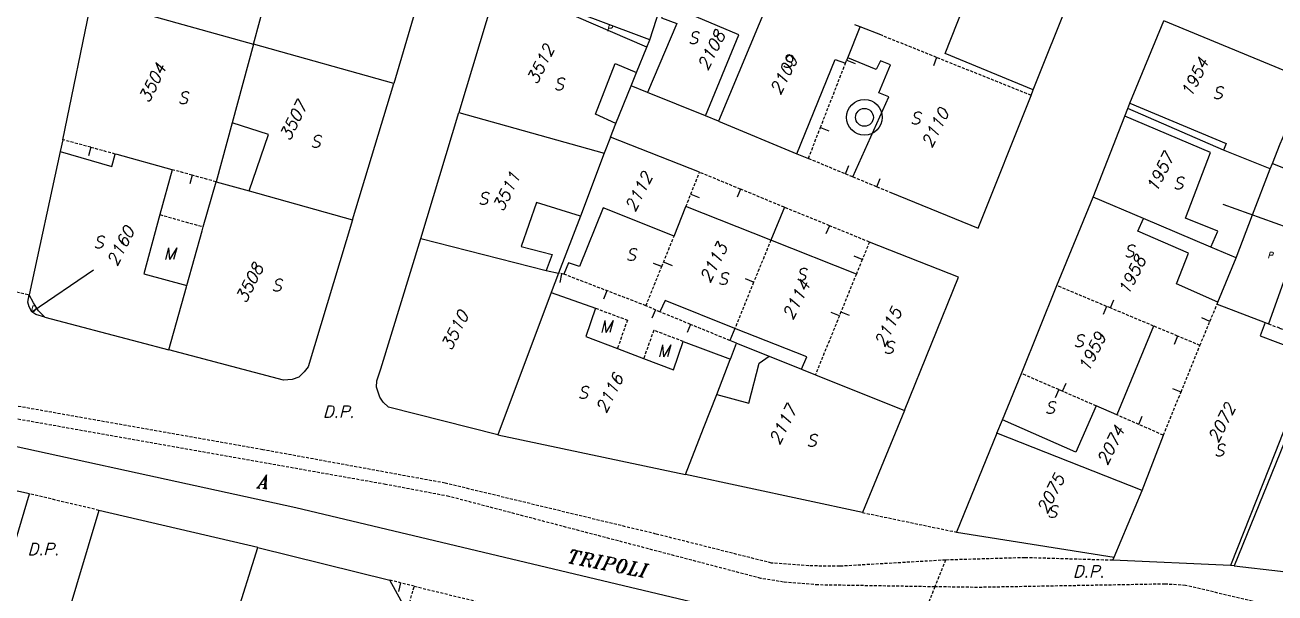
# Model space of a CAD drawing. Extents: x -334462 to -332769, y -29481 to -26664.
# Drawn here: x -333456.2 to -333351.2, y -28268.2 to -28220.4 of the extents above; entities that cross this region are included whole.
import ezdxf
from ezdxf.enums import TextEntityAlignment as Align

# ---------------------------------------------------------------- set-up
doc = ezdxf.new("R2010")
doc.units = 0
doc.header["$MEASUREMENT"] = 0
doc.linetypes.add('HIDDEN', pattern=[0.375, 0.25, -0.125])
for name, color, linetype in [('17', 7, 'CONTINUOUS'), ('18', 7, 'CONTINUOUS'), ('DP$DIVIDING$LINE', 7, 'CONTINUOUS'), ('EASEMENT$BOUNDA$', 7, 'CONTINUOUS'), ('ENC$$ST$$A$$TEXT', 7, 'CONTINUOUS'), ('ENCRO$$AREA$TEXT', 7, 'CONTINUOUS'), ('ENCROACHED$WALL', 7, 'CONTINUOUS'), ('MAP$SHEET$BOUND$', 7, 'CONTINUOUS'), ('PARCEL$BOUNDARY', 7, 'CONTINUOUS'), ('PARCEL$NUMBER', 7, 'CONTINUOUS'), ('STATE', 7, 'CONTINUOUS'), ('STREET$TEXT', 7, 'CONTINUOUS'), ('STRUC$$FOOTPRINT', 7, 'CONTINUOUS')]:
    doc.layers.add(name, color=color, linetype=linetype)
doc.styles.add('ITALICT', font='ITALICT', dxfattribs={"height": 0.2})

# ---------------------------------------------------------------- blocks, each defined once
blk = doc.blocks.new('PUIT')
at = {"layer": 'STATE', "color": 7, "linetype": 'Continuous'}
for radius in [1.5, 0.75]:
    blk.add_circle((0, 0), radius, dxfattribs=at)

msp = doc.modelspace()

# ---------------------------------------------------------------- linework, layer by layer
at = {"layer": '17', "color": 1, "linetype": 'Continuous'}
for p, q in [((-333387.14, -28223.37), (-333386.44, -28223.65)), ((-333389.35, -28229.03), (-333388.65, -28229.31)), ((-333387.24, -28232.92), (-333386.95, -28232.22)), ((-333400.23, -28234.62), (-333399.53, -28234.9)), ((-333385.83, -28240.13), (-333386.52, -28239.85)), ((-333403.2, -28244.37), (-333403.51, -28245.05)), ((-333400.27, -28245.58), (-333400.55, -28246.27)), ((-333359.05, -28251.27), (-333359.75, -28250.99))]:
    msp.add_line(p, q, dxfattribs=at)
at = {"layer": '17', "color": 5, "linetype": 'Continuous'}
for p, q in [((-333402.68, -28240.72), (-333403.38, -28240.45)), ((-333402.65, -28240.74), (-333403.35, -28240.46)), ((-333402.49, -28240.36), (-333401.8, -28240.63)), ((-333394.96, -28242.04), (-333395.65, -28241.76)), ((-333364.98, -28244.2), (-333364.69, -28243.51)), ((-333387.75, -28244.86), (-333388.45, -28244.58)), ((-333387.62, -28244.53), (-333386.92, -28244.81)), ((-333365.3, -28244.07), (-333365.59, -28244.76)), ((-333356.62, -28245.33), (-333357.31, -28245.04)), ((-333369.32, -28251.07), (-333369.62, -28251.76)), ((-333369.01, -28251.21), (-333368.71, -28250.52))]:
    msp.add_line(p, q, dxfattribs=at)
at = {"layer": '18', "color": 1, "linetype": 'Continuous'}
for p, q in [((-333379.59, -28223.13), (-333379.86, -28223.83)), ((-333450.66, -28230.69), (-333450.86, -28231.42)), ((-333442.14, -28233.03), (-333442.34, -28233.76)), ((-333384.61, -28234), (-333384.32, -28233.31)), ((-333396.06, -28234.21), (-333396.34, -28234.88)), ((-333388.59, -28237.28), (-333388.88, -28237.97)), ((-333411.11, -28241.33), (-333411.24, -28242.07)), ((-333407.3, -28242.75), (-333407.57, -28243.45)), ((-333359.34, -28246.56), (-333359.63, -28247.26)), ((-333362.59, -28254), (-333362.3, -28253.31)), ((-333424.63, -28267.31), (-333424.81, -28268.04))]:
    msp.add_line(p, q, dxfattribs=at)
at = {"layer": 'DP$DIVIDING$LINE', "color": 30, "linetype": 'HIDDEN'}
for p, q in [((-333464.23, -28241.26), (-333455.82, -28243.09)), ((-333449.97, -28261.22), (-333455.8, -28259.83)), ((-333385.82, -28261.4), (-333377.91, -28263.05)), ((-333378.84, -28265.4), (-333379.73, -28267.65)), ((-333423.47, -28267.6), (-333417.44, -28269.07)), ((-333379.73, -28267.65), (-333380.8, -28270.35))]:
    msp.add_line(p, q, dxfattribs=at)
at = {"layer": 'DP$DIVIDING$LINE', "color": 2, "linetype": 'HIDDEN'}
for points in [[(-333379.73, -28267.65), (-333389.54, -28267.49), (-333392.45, -28267.25), (-333394.36, -28266.94), (-333420.56, -28260.05), (-333425.88, -28259.04), (-333462.79, -28252.49), (-333466.2, -28251.66), (-333488.81, -28244.56), (-333519.66, -28234.89), (-333553.68, -28222.64), (-333573.62, -28215.68), (-333576.3, -28215.16), (-333586.42, -28211.61), (-333603.56, -28204.75), (-333606.04, -28202.88)], [(-333378.84, -28265.4), (-333387.73, -28265.92), (-333390.33, -28265.89), (-333393.46, -28265.65), (-333403.17, -28263.21), (-333420.89, -28258.93), (-333436.21, -28256.12), (-333457.69, -28252.31), (-333464.56, -28251.1), (-333467.55, -28250.16), (-333482.64, -28245.33), (-333514.23, -28234.82), (-333519.32, -28233.12), (-333521.78, -28232.29), (-333535.39, -28227.53)], [(-333364.79, -28265.42), (-333372.17, -28265.2), (-333378.82, -28265.4), (-333378.84, -28265.4)], [(-333347.1, -28270.17), (-333349.03, -28269.81), (-333358.67, -28267.53), (-333360.39, -28267.42), (-333376.14, -28267.7), (-333379.73, -28267.65)]]:
    msp.add_lwpolyline(points, dxfattribs=at)
at = {"layer": 'EASEMENT$BOUNDA$', "color": 3, "linetype": 'HIDDEN'}
msp.add_line((-333444.85, -28236.35), (-333441.2, -28237.38), dxfattribs=at)
for points in [[(-333408.24, -28244.22), (-333405.57, -28245.22), (-333406.4, -28247.6)], [(-333400.87, -28247.02), (-333403.35, -28246.08), (-333404.2, -28248.44)]]:
    msp.add_lwpolyline(points, dxfattribs=at)
at = {"layer": 'ENC$$ST$$A$$TEXT', "color": 1, "linetype": 'Continuous'}
msp.add_line((-333455.62, -28244.53), (-333450.42, -28240.99), dxfattribs=at)
at = {"layer": 'ENCRO$$AREA$TEXT', "color": 5, "linetype": 'Continuous'}
msp.add_line((-333348.95, -28237.85), (-333355.5, -28235.5), dxfattribs=at)
at = {"layer": 'ENCROACHED$WALL', "color": 5, "linetype": 'Continuous'}
for points in [[(-333403.93, -28222.27), (-333408.42, -28220.32), (-333415.17, -28217.38)], [(-333347.43, -28233.62), (-333348.95, -28237.85), (-333351.71, -28245.53)]]:
    msp.add_lwpolyline(points, dxfattribs=at)
at = {"layer": 'MAP$SHEET$BOUND$', "color": 6, "linetype": 'Continuous'}
msp.add_lwpolyline([(-333380.8, -28270.35), (-333395.41, -28270.07), (-333433.44, -28261.01), (-333465.25, -28254.06), (-333513.33, -28239.7), (-333586.68, -28213.72)], dxfattribs=at)
at = {"layer": 'PARCEL$BOUNDARY', "color": 7, "linetype": 'Continuous'}
for p, q in [((-333436.98, -28222.01), (-333433.9, -28210.69)), ((-333403.67, -28221.64), (-333401.28, -28214.22)), ((-333422.16, -28214.97), (-333425.19, -28225.33)), ((-333371.46, -28225.86), (-333367.21, -28215.21)), ((-333416.53, -28217.13), (-333419.74, -28227.76)), ((-333453.01, -28230.05), (-333450.57, -28218.21)), ((-333450.57, -28218.21), (-333436.98, -28222.01)), ((-333393.49, -28217.89), (-333397.91, -28228.49)), ((-333387.05, -28223.16), (-333386.01, -28220.55)), ((-333386.01, -28220.55), (-333386.45, -28220.38)), ((-333384.14, -28221.3), (-333386.01, -28220.55)), ((-333363.34, -28226.99), (-333360.48, -28220.06)), ((-333349.52, -28224.6), (-333360.48, -28220.06)), ((-333403.93, -28222.27), (-333403.67, -28221.64)), ((-333436.98, -28222.01), (-333438.78, -28228.64)), ((-333425.19, -28225.33), (-333436.98, -28222.01)), ((-333404.79, -28224.39), (-333403.93, -28222.27)), ((-333405.25, -28225.52), (-333404.79, -28224.39)), ((-333428.67, -28236.79), (-333425.19, -28225.33)), ((-333406.53, -28228.7), (-333405.25, -28225.52)), ((-333403.87, -28226.08), (-333405.25, -28225.52)), ((-333399.01, -28228.05), (-333403.87, -28226.08)), ((-333371.64, -28226.32), (-333371.46, -28225.86)), ((-333363.52, -28227.43), (-333363.34, -28226.99)), ((-333422.93, -28238.36), (-333419.74, -28227.76)), ((-333419.74, -28227.76), (-333407.51, -28231.19)), ((-333397.91, -28228.49), (-333399.01, -28228.05)), ((-333366.43, -28234.87), (-333363.77, -28228.07)), ((-333363.77, -28228.07), (-333363.52, -28227.43)), ((-333355.47, -28230.93), (-333363.52, -28227.43)), ((-333438.78, -28228.64), (-333440.13, -28233.59)), ((-333406.98, -28229.84), (-333406.53, -28228.7)), ((-333397.91, -28228.49), (-333391.34, -28231.23)), ((-333453.01, -28230.05), (-333453.22, -28231.05)), ((-333406.98, -28229.84), (-333407.51, -28231.19)), ((-333399.5, -28232.79), (-333406.98, -28229.84)), ((-333453.22, -28231.05), (-333455.82, -28243.09)), ((-333443.82, -28232.58), (-333448.45, -28231.3)), ((-333407.51, -28231.19), (-333409.52, -28236.47)), ((-333391.34, -28231.23), (-333390.35, -28231.62)), ((-333351.56, -28232.51), (-333355.47, -28230.93)), ((-333351.56, -28232.51), (-333351.37, -28232.06)), ((-333443.7, -28232.6), (-333443.82, -28232.58)), ((-333441.2, -28237.38), (-333440.13, -28233.59)), ((-333440.13, -28233.59), (-333437.35, -28234.36)), ((-333437.35, -28234.36), (-333428.67, -28236.79)), ((-333369.48, -28242.32), (-333366.43, -28234.87)), ((-333362.19, -28236.68), (-333366.43, -28234.87)), ((-333409.52, -28236.47), (-333411.35, -28241.28)), ((-333401.64, -28238.15), (-333400.65, -28235.67)), ((-333392.38, -28235.73), (-333393.51, -28238.49)), ((-333356.55, -28239.08), (-333362.19, -28236.68)), ((-333422.93, -28238.36), (-333412.4, -28241.04)), ((-333354.42, -28239.99), (-333356.55, -28239.08)), ((-333355.95, -28243.71), (-333354.42, -28239.99)), ((-333412.4, -28241.04), (-333411.35, -28241.28)), ((-333411.35, -28241.28), (-333411.97, -28242.89)), ((-333411.97, -28242.89), (-333416.44, -28254.87)), ((-333372.46, -28249.71), (-333369.48, -28242.32)), ((-333356.02, -28243.88), (-333355.95, -28243.71)), ((-333356.02, -28243.88), (-333351.98, -28245.42)), ((-333396.54, -28245.94), (-333396.95, -28246.94)), ((-333351.98, -28245.42), (-333351.71, -28245.53)), ((-333396.39, -28247.17), (-333396.95, -28246.94)), ((-333396.91, -28248.5), (-333396.39, -28247.17)), ((-333396.39, -28247.17), (-333393.66, -28248.26)), ((-333393.66, -28248.26), (-333390.93, -28249.35)), ((-333390.93, -28249.35), (-333389.77, -28249.82)), ((-333389.77, -28249.82), (-333382.28, -28252.81)), ((-333374.06, -28253.61), (-333372.46, -28249.71)), ((-333364.43, -28253.2), (-333366.18, -28252.44)), ((-333382.28, -28252.81), (-333385.82, -28261.4)), ((-333374.52, -28254.72), (-333374.06, -28253.61)), ((-333416.44, -28254.87), (-333400.69, -28258.21)), ((-333374.52, -28254.72), (-333377.91, -28263.05)), ((-333362.32, -28259.54), (-333374.52, -28254.72)), ((-333362.32, -28259.54), (-333360.53, -28254.9)), ((-333455.8, -28259.83), (-333473.04, -28256.13)), ((-333385.82, -28261.4), (-333400.69, -28258.21)), ((-333364.66, -28265.15), (-333362.32, -28259.54)), ((-333459.78, -28273.18), (-333455.8, -28259.83)), ((-333449.97, -28261.22), (-333454.08, -28274.88)), ((-333436.63, -28264.33), (-333449.97, -28261.22)), ((-333377.91, -28263.05), (-333364.66, -28265.15)), ((-333441.2, -28278.92), (-333436.63, -28264.33)), ((-333436.63, -28264.33), (-333425.54, -28267.09)), ((-333364.79, -28265.42), (-333364.66, -28265.15)), ((-333354.88, -28265.87), (-333364.79, -28265.42)), ((-333354.57, -28265.89), (-333354.88, -28265.87))]:
    msp.add_line(p, q, dxfattribs=at)
at = {"layer": 'PARCEL$BOUNDARY', "color": 2, "linetype": 'HIDDEN'}
for p, q in [((-333448.45, -28231.3), (-333448.6, -28231.26)), ((-333400.65, -28235.67), (-333399.5, -28232.79)), ((-333410.91, -28241.36), (-333411.35, -28241.28)), ((-333404.01, -28244.01), (-333410.91, -28241.36)), ((-333402.83, -28244.53), (-333404.01, -28244.01)), ((-333423.47, -28267.6), (-333425.54, -28267.09)), ((-333424.09, -28269.69), (-333423.47, -28267.6))]:
    msp.add_line(p, q, dxfattribs=at)
at = {"layer": 'PARCEL$BOUNDARY', "color": 7, "linetype": 'Continuous'}
for points in [[(-333403.67, -28221.64), (-333408.25, -28219.94), (-333415.17, -28217.38)], [(-333383.42, -28234.49), (-333376.09, -28237.49), (-333371.64, -28226.32)], [(-333351.37, -28232.06), (-333350.71, -28230.41), (-333350.52, -28229.95), (-333350.08, -28228.87)], [(-333347.43, -28233.62), (-333351.18, -28232.14), (-333351.37, -28232.06)], [(-333354.42, -28239.99), (-333353.04, -28236.38), (-333351.56, -28232.51)], [(-333428.67, -28236.79), (-333432.4, -28249.16), (-333432.72, -28249.58), (-333433.17, -28250.02), (-333433.74, -28250.21), (-333434.47, -28250.28), (-333444.1, -28247.73)], [(-333442.58, -28242.3), (-333441.29, -28237.72), (-333441.2, -28237.38)], [(-333416.44, -28254.87), (-333425.64, -28252.55), (-333426.1, -28252.11), (-333426.36, -28251.71), (-333426.52, -28251.29), (-333426.64, -28250.87), (-333426.61, -28250.34), (-333426.29, -28249.31), (-333422.93, -28238.36)], [(-333382.28, -28252.81), (-333377.74, -28241.62), (-333385.23, -28238.66)], [(-333444.1, -28247.73), (-333442.61, -28242.41), (-333442.58, -28242.3)], [(-333454.52, -28244.96), (-333455.04, -28244.43), (-333455.48, -28243.78), (-333455.82, -28243.09)], [(-333454.52, -28244.96), (-333446.65, -28247.06), (-333444.1, -28247.73)], [(-333347.06, -28247.3), (-333350.75, -28256.43), (-333354.57, -28265.89)], [(-333398.06, -28251.47), (-333396.92, -28248.52), (-333396.91, -28248.5)], [(-333400.69, -28258.21), (-333399.17, -28254.32), (-333398.06, -28251.47)], [(-333354.57, -28265.89), (-333350.7, -28266.32), (-333349.88, -28266.44)]]:
    msp.add_lwpolyline(points, dxfattribs=at)
at = {"layer": 'PARCEL$BOUNDARY', "color": 2, "linetype": 'HIDDEN'}
for points in [[(-333371.64, -28226.32), (-333379.59, -28223.13), (-333384.14, -28221.3)], [(-333390.35, -28231.62), (-333389.35, -28229.03), (-333387.24, -28223.62)], [(-333387.24, -28223.62), (-333387.14, -28223.37), (-333387.05, -28223.16)], [(-333448.6, -28231.26), (-333450.66, -28230.69), (-333453.01, -28230.05)], [(-333390.35, -28231.62), (-333387.24, -28232.92), (-333386.63, -28233.17)], [(-333440.13, -28233.59), (-333442.14, -28233.03), (-333443.7, -28232.6)], [(-333392.38, -28235.73), (-333396.06, -28234.21), (-333399.5, -28232.79)], [(-333386.63, -28233.17), (-333384.61, -28234), (-333383.42, -28234.49)], [(-333385.23, -28238.66), (-333388.59, -28237.28), (-333392.38, -28235.73)], [(-333404.01, -28244.01), (-333402.68, -28240.72), (-333401.64, -28238.15)], [(-333393.51, -28238.49), (-333394.96, -28242.04), (-333396.54, -28245.94)], [(-333385.23, -28238.66), (-333385.83, -28240.13), (-333386.33, -28241.35)], [(-333386.33, -28241.35), (-333387.62, -28244.53), (-333387.75, -28244.86), (-333389.77, -28249.82)], [(-333361.35, -28245.72), (-333364.98, -28244.2), (-333365.3, -28244.07), (-333369.48, -28242.32)], [(-333357.46, -28247.35), (-333356.62, -28245.33), (-333356.02, -28243.88)], [(-333396.95, -28246.94), (-333400.27, -28245.58), (-333402.83, -28244.53)], [(-333357.46, -28247.35), (-333359.34, -28246.56), (-333361.35, -28245.72)], [(-333351.71, -28245.53), (-333350.76, -28245.89), (-333349.33, -28246.43)], [(-333360.53, -28254.9), (-333359.05, -28251.27), (-333357.46, -28247.35)], [(-333366.18, -28252.44), (-333369.01, -28251.21), (-333369.32, -28251.07), (-333372.46, -28249.71)], [(-333360.53, -28254.9), (-333362.59, -28254), (-333364.43, -28253.2)]]:
    msp.add_lwpolyline(points, dxfattribs=at)
at = {"layer": 'STRUC$$FOOTPRINT', "color": 1, "linetype": 'Continuous'}
for p, q in [((-333443.82, -28232.58), (-333444.85, -28236.35)), ((-333393.51, -28238.49), (-333400.65, -28235.67)), ((-333386.33, -28241.35), (-333393.51, -28238.49)), ((-333411.97, -28242.89), (-333408.24, -28244.22)), ((-333361.35, -28245.72), (-333364.43, -28253.2)), ((-333400.87, -28247.02), (-333396.91, -28248.5)), ((-333406.4, -28247.6), (-333404.2, -28248.44)), ((-333424.09, -28269.69), (-333425.54, -28267.09))]:
    msp.add_line(p, q, dxfattribs=at)
for points in [[(-333371.46, -28225.86), (-333378.88, -28222.81), (-333374.66, -28212.15)], [(-333399.01, -28228.05), (-333396.21, -28221.23), (-333399.79, -28219.72), (-333399.03, -28217.85), (-333400.47, -28217.26), (-333400.03, -28216.24), (-333401.08, -28215.75), (-333402.69, -28219.79), (-333401.41, -28220.28), (-333403.87, -28226.08)], [(-333406.53, -28228.7), (-333408.25, -28227.91), (-333406.59, -28223.63), (-333404.79, -28224.39)], [(-333391.34, -28231.23), (-333388.1, -28223.3), (-333387.24, -28223.62)], [(-333386.63, -28233.17), (-333383.61, -28226.44), (-333384.44, -28226.1), (-333383.46, -28223.75), (-333384.29, -28223.42), (-333384.66, -28224.15), (-333387.05, -28223.16)], [(-333363.34, -28226.99), (-333355.26, -28230.37), (-333355.47, -28230.93)], [(-333356.55, -28239.08), (-333355.95, -28237.75), (-333358.66, -28236.64), (-333356.58, -28231.12), (-333363.77, -28228.07)], [(-333437.35, -28234.36), (-333435.72, -28229.62), (-333438.78, -28228.64)], [(-333453.22, -28231.05), (-333448.88, -28232.3), (-333448.6, -28231.26)], [(-333409.52, -28236.47), (-333413.2, -28235.33), (-333414.49, -28239.02), (-333411.9, -28239.71), (-333412.4, -28241.04)], [(-333444.85, -28236.35), (-333446.21, -28241.33), (-333442.58, -28242.3)], [(-333401.64, -28238.15), (-333407.6, -28235.78), (-333409.6, -28240.7), (-333410.52, -28240.41), (-333410.91, -28241.36)], [(-333355.95, -28243.71), (-333359.44, -28242.17), (-333358.41, -28239.58), (-333362.67, -28237.74), (-333362.19, -28236.68)], [(-333454.52, -28244.96), (-333455.28, -28244.76), (-333455.62, -28244.53), (-333455.83, -28244.1), (-333455.95, -28243.7), (-333455.82, -28243.09)], [(-333396.54, -28245.94), (-333402.38, -28243.56), (-333402.83, -28244.53)], [(-333408.24, -28244.22), (-333409.07, -28246.59), (-333406.4, -28247.6)], [(-333390.93, -28249.35), (-333390.48, -28248.3), (-333396.54, -28245.94)], [(-333351.98, -28245.42), (-333352.39, -28246.53), (-333347.94, -28248.22)], [(-333404.2, -28248.44), (-333401.7, -28249.39), (-333400.87, -28247.02)], [(-333347.94, -28248.22), (-333351.11, -28256.29), (-333354.88, -28265.87)], [(-333398.06, -28251.47), (-333395.36, -28252.2), (-333394.5, -28248.85), (-333393.66, -28248.26)], [(-333366.18, -28252.44), (-333367.89, -28256.34), (-333374.06, -28253.61)]]:
    msp.add_lwpolyline(points, dxfattribs=at)

# ---------------------------------------------------------------- block references
at = {"layer": 'STATE', "color": 7, "linetype": 'Continuous'}
msp.add_blockref('PUIT', (-333385.65, -28228.17), dxfattribs=at)

# ---------------------------------------------------------------- texts
at = {"layer": 'DP$DIVIDING$LINE', "color": 2, "linetype": 'Continuous', "style": 'ITALICT'}
for p in [(-333429.83, -28252.92), (-333454.65, -28264.49)]:
    msp.add_text('D.P.', height=1, dxfattribs=at).set_placement(p, align=Align.MIDDLE)
at = {"layer": 'DP$DIVIDING$LINE', "color": 4, "linetype": 'Continuous', "style": 'ITALICT'}
msp.add_text('D.P.', height=1, dxfattribs=at).set_placement((-333366.81, -28266.36), align=Align.MIDDLE)
at = {"layer": 'EASEMENT$BOUNDA$', "color": 3, "linetype": 'Continuous', "style": 'ITALICT'}
for p in [(-333444.04, -28239.63), (-333407.38, -28245.75), (-333402.53, -28247.8)]:
    msp.add_text('M', height=1, dxfattribs=at).set_placement(p, align=Align.MIDDLE)
at = {"layer": 'ENC$$ST$$A$$TEXT', "color": 1, "linetype": 'Continuous', "style": 'ITALICT'}
msp.add_text('D', height=0.5, dxfattribs=at).set_placement((-333455.51, -28244.27), align=Align.MIDDLE)
at = {"layer": 'ENCRO$$AREA$TEXT', "color": 5, "linetype": 'Continuous', "style": 'ITALICT'}
for p in [(-333407.08, -28220.67), (-333351.56, -28239.76)]:
    msp.add_text('P', height=0.5, dxfattribs=at).set_placement(p, align=Align.MIDDLE)
at = {"layer": 'PARCEL$NUMBER', "color": 1, "linetype": 'Continuous', "style": 'ITALICT'}
msp.add_text('2108', height=1, rotation=63.587, dxfattribs=at).set_placement((-333398.52, -28222.55), align=Align.MIDDLE)
at = {"layer": 'PARCEL$NUMBER', "color": 7, "linetype": 'Continuous', "style": 'ITALICT'}
for s, p in [('3512', (-333412.87, -28223.72)), ('2109', (-333392.43, -28224.6)), ('3504', (-333445.48, -28225.28)), ('1954', (-333357.89, -28224.82)), ('3507', (-333433.64, -28228.46)), ('2110', (-333379.7, -28229.07)), ('1957', (-333360.82, -28232.8)), ('3511', (-333415.73, -28234.41)), ('2112', (-333404.62, -28234.45)), ('2160', (-333448.15, -28239.02)), ('2113', (-333398.33, -28240.41)), ('1958', (-333363.18, -28241.46)), ('3508', (-333437.32, -28242.11)), ('2114', (-333391.38, -28243.52)), ('3510', (-333420.07, -28246.11)), ('2115', (-333383.67, -28245.83)), ('1959', (-333366.53, -28247.92)), ('2116', (-333407.06, -28251.39)), ('2117', (-333392.5, -28254.03)), ('2072', (-333355.63, -28253.88)), ('2074', (-333364.95, -28255.76)), ('2075', (-333370, -28259.84))]:
    msp.add_text(s, height=1, rotation=63.587, dxfattribs=at).set_placement(p, align=Align.MIDDLE)
at = {"layer": 'STREET$TEXT', "color": 7, "linetype": 'Continuous', "style": 'ITALICT'}
for s, rotation, p in [('A', 355.1241, (-333436.64, -28259.33)), ('TRIPOLI', 349.0882, (-333410.69, -28265.6))]:
    msp.add_text(s, height=1.15, rotation=rotation, dxfattribs=at).set_placement(p)
at = {"layer": 'STRUC$$FOOTPRINT', "color": 1, "linetype": 'Continuous', "style": 'ITALICT'}
for p in [(-333400.04, -28221.48), (-333392.13, -28223.48), (-333411.33, -28225.37), (-333442.91, -28226.52), (-333355.98, -28226.11), (-333381.37, -28228.24), (-333431.78, -28230.21), (-333359.28, -28233.71), (-333417.69, -28234.99), (-333450, -28238.67), (-333405.27, -28239.72), (-333363.41, -28239.42), (-333390.97, -28241.39), (-333435.04, -28242.29), (-333397.55, -28241.74), (-333383.61, -28247.53), (-333367.65, -28246.97), (-333409.3, -28251.31), (-333370.06, -28252.58), (-333390.09, -28255.34), (-333355.84, -28256.16), (-333369.87, -28261.33)]:
    msp.add_text('S', height=1, dxfattribs=at).set_placement(p, align=Align.MIDDLE)

doc.saveas('drawing.dxf')
